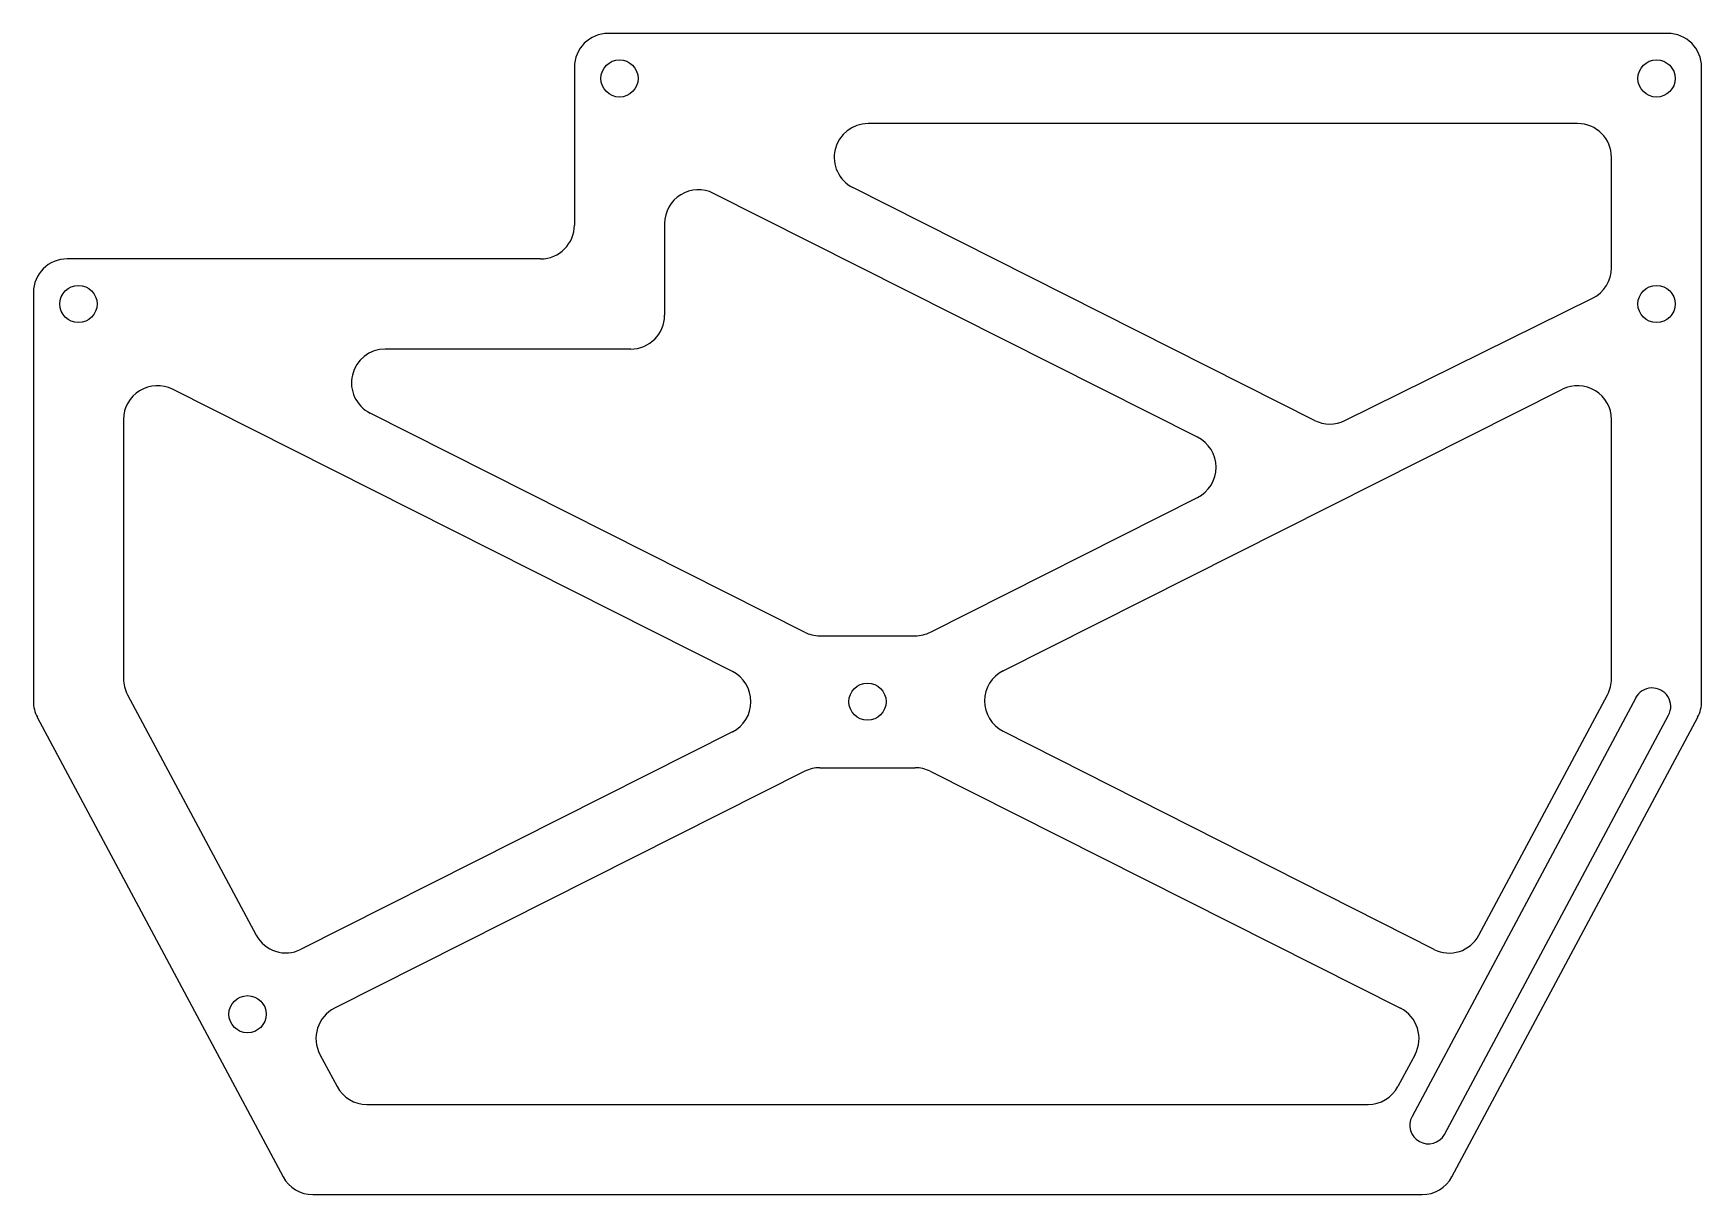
# Model space of a CAD drawing. Header units: millimetres. Extents: x 15 to 163, y -18 to 85.
import ezdxf

# ---------------------------------------------------------------- set-up
doc = ezdxf.new("R2010")
doc.units = ezdxf.units.MM
doc.layers.get('0').update_dxf_attribs({"lineweight": 25, "true_color": 0xffffff})

msp = doc.modelspace()

# ---------------------------------------------------------------- linework, layer by layer
for p, q in [((160, 85), (66, 85)), ((63, 82), (63, 68)), ((163, 25.75), (163, 82)), ((152, 77), (89.05, 77)), ((155, 64.21), (155, 74)), ((128.66, 50.67), (87.7, 71.32)), ((118.27, 49.19), (75.35, 70.81)), ((71, 68.13), (71, 60)), ((60, 65), (18, 65)), ((15, 62), (15, 25.75)), ((131.34, 50.66), (153.33, 61.52)), ((68, 57), (46.22, 57)), ((77.01, 28.4), (27.35, 53.43)), ((101.04, 28.47), (150.65, 53.43)), ((23, 50.75), (23, 27.76)), ((83.41, 31.89), (44.87, 51.32)), ((155, 27.76), (155, 50.75)), ((94.59, 31.89), (118.27, 43.83)), ((84.76, 31.57), (93.24, 31.57)), ((23.35, 26.34), (34.76, 5.02)), ((157.15, 26.05), (137.31, -11.06)), ((143.24, 5.02), (154.65, 26.34)), ((15.35, 24.34), (37.15, -16.41)), ((140.19, -12.66), (160.07, 24.52)), ((140.85, -16.41), (162.65, 24.34)), ((77.01, 23.04), (38.76, 3.76)), ((101.04, 23.11), (139.24, 3.76)), ((83.43, 19.55), (41.72, -1.47)), ((84.78, 19.87), (93.22, 19.87)), ((94.57, 19.55), (136.28, -1.47)), ((40.42, -5.56), (41.95, -8.41)), ((137.58, -5.56), (136.05, -8.41)), ((44.59, -10), (133.41, -10)), ((39.8, -18), (138.2, -18))]:
    msp.add_line(p, q)
for centre in [(67, 81), (159, 81), (19, 61), (159, 61), (89, 25.72), (34, -2)]:
    msp.add_circle(centre, 1.65)
for centre, radius, start, end in [((66, 82), 3, 90, 180), ((160, 82), 3, 0, 90), ((89.05, 74), 3, 90, 243.2519), ((152, 74), 3, 0, 90), ((74, 68.13), 3, 63.2667, 180), ((60, 68), 3, 270, 0), ((18, 62), 3, 90, 180), ((152, 64.21), 3, 296.2774, 0), ((68, 60), 3, 270, 0), ((46.22, 54), 3, 90, 243.2519), ((26, 50.75), 3, 63.2519, 180), ((152, 50.75), 3, 0, 116.7481), ((130.01, 53.35), 3, 243.2519, 296.2774), ((116.92, 46.51), 3, 296.7481, 63.2667), ((84.76, 34.57), 3, 243.2519, 270), ((93.24, 34.57), 3, 270, 296.7481), ((75.66, 25.72), 3, 296.7535, 63.2519), ((102.39, 25.79), 3, 116.7481, 243.2519), ((26, 27.76), 3, 180, 208.1416), ((152, 27.76), 3, 331.8584, 360), ((158.61, 25.29), 1.65, 332.1014, 152.5419), ((18, 25.75), 3, 180, 208.1416), ((160, 25.75), 3, 331.8584, 0), ((84.78, 16.87), 3, 90, 116.7481), ((93.22, 16.87), 3, 63.2519, 90), ((37.4, 6.44), 3, 208.1416, 296.7535), ((140.6, 6.43), 3, 243.2519, 331.8584), ((43.07, -4.15), 3, 116.7481, 208.1416), ((134.93, -4.15), 3, 331.8584, 63.2519), ((44.59, -7), 3, 208.1416, 270), ((133.41, -7), 3, 270, 331.8584), ((138.76, -11.84), 1.65, 151.7576, 330.0521), ((39.8, -15), 3, 208.1416, 270), ((138.2, -15), 3, 270, 331.8584)]:
    msp.add_arc(centre, radius, start, end)

doc.saveas('drawing.dxf')
